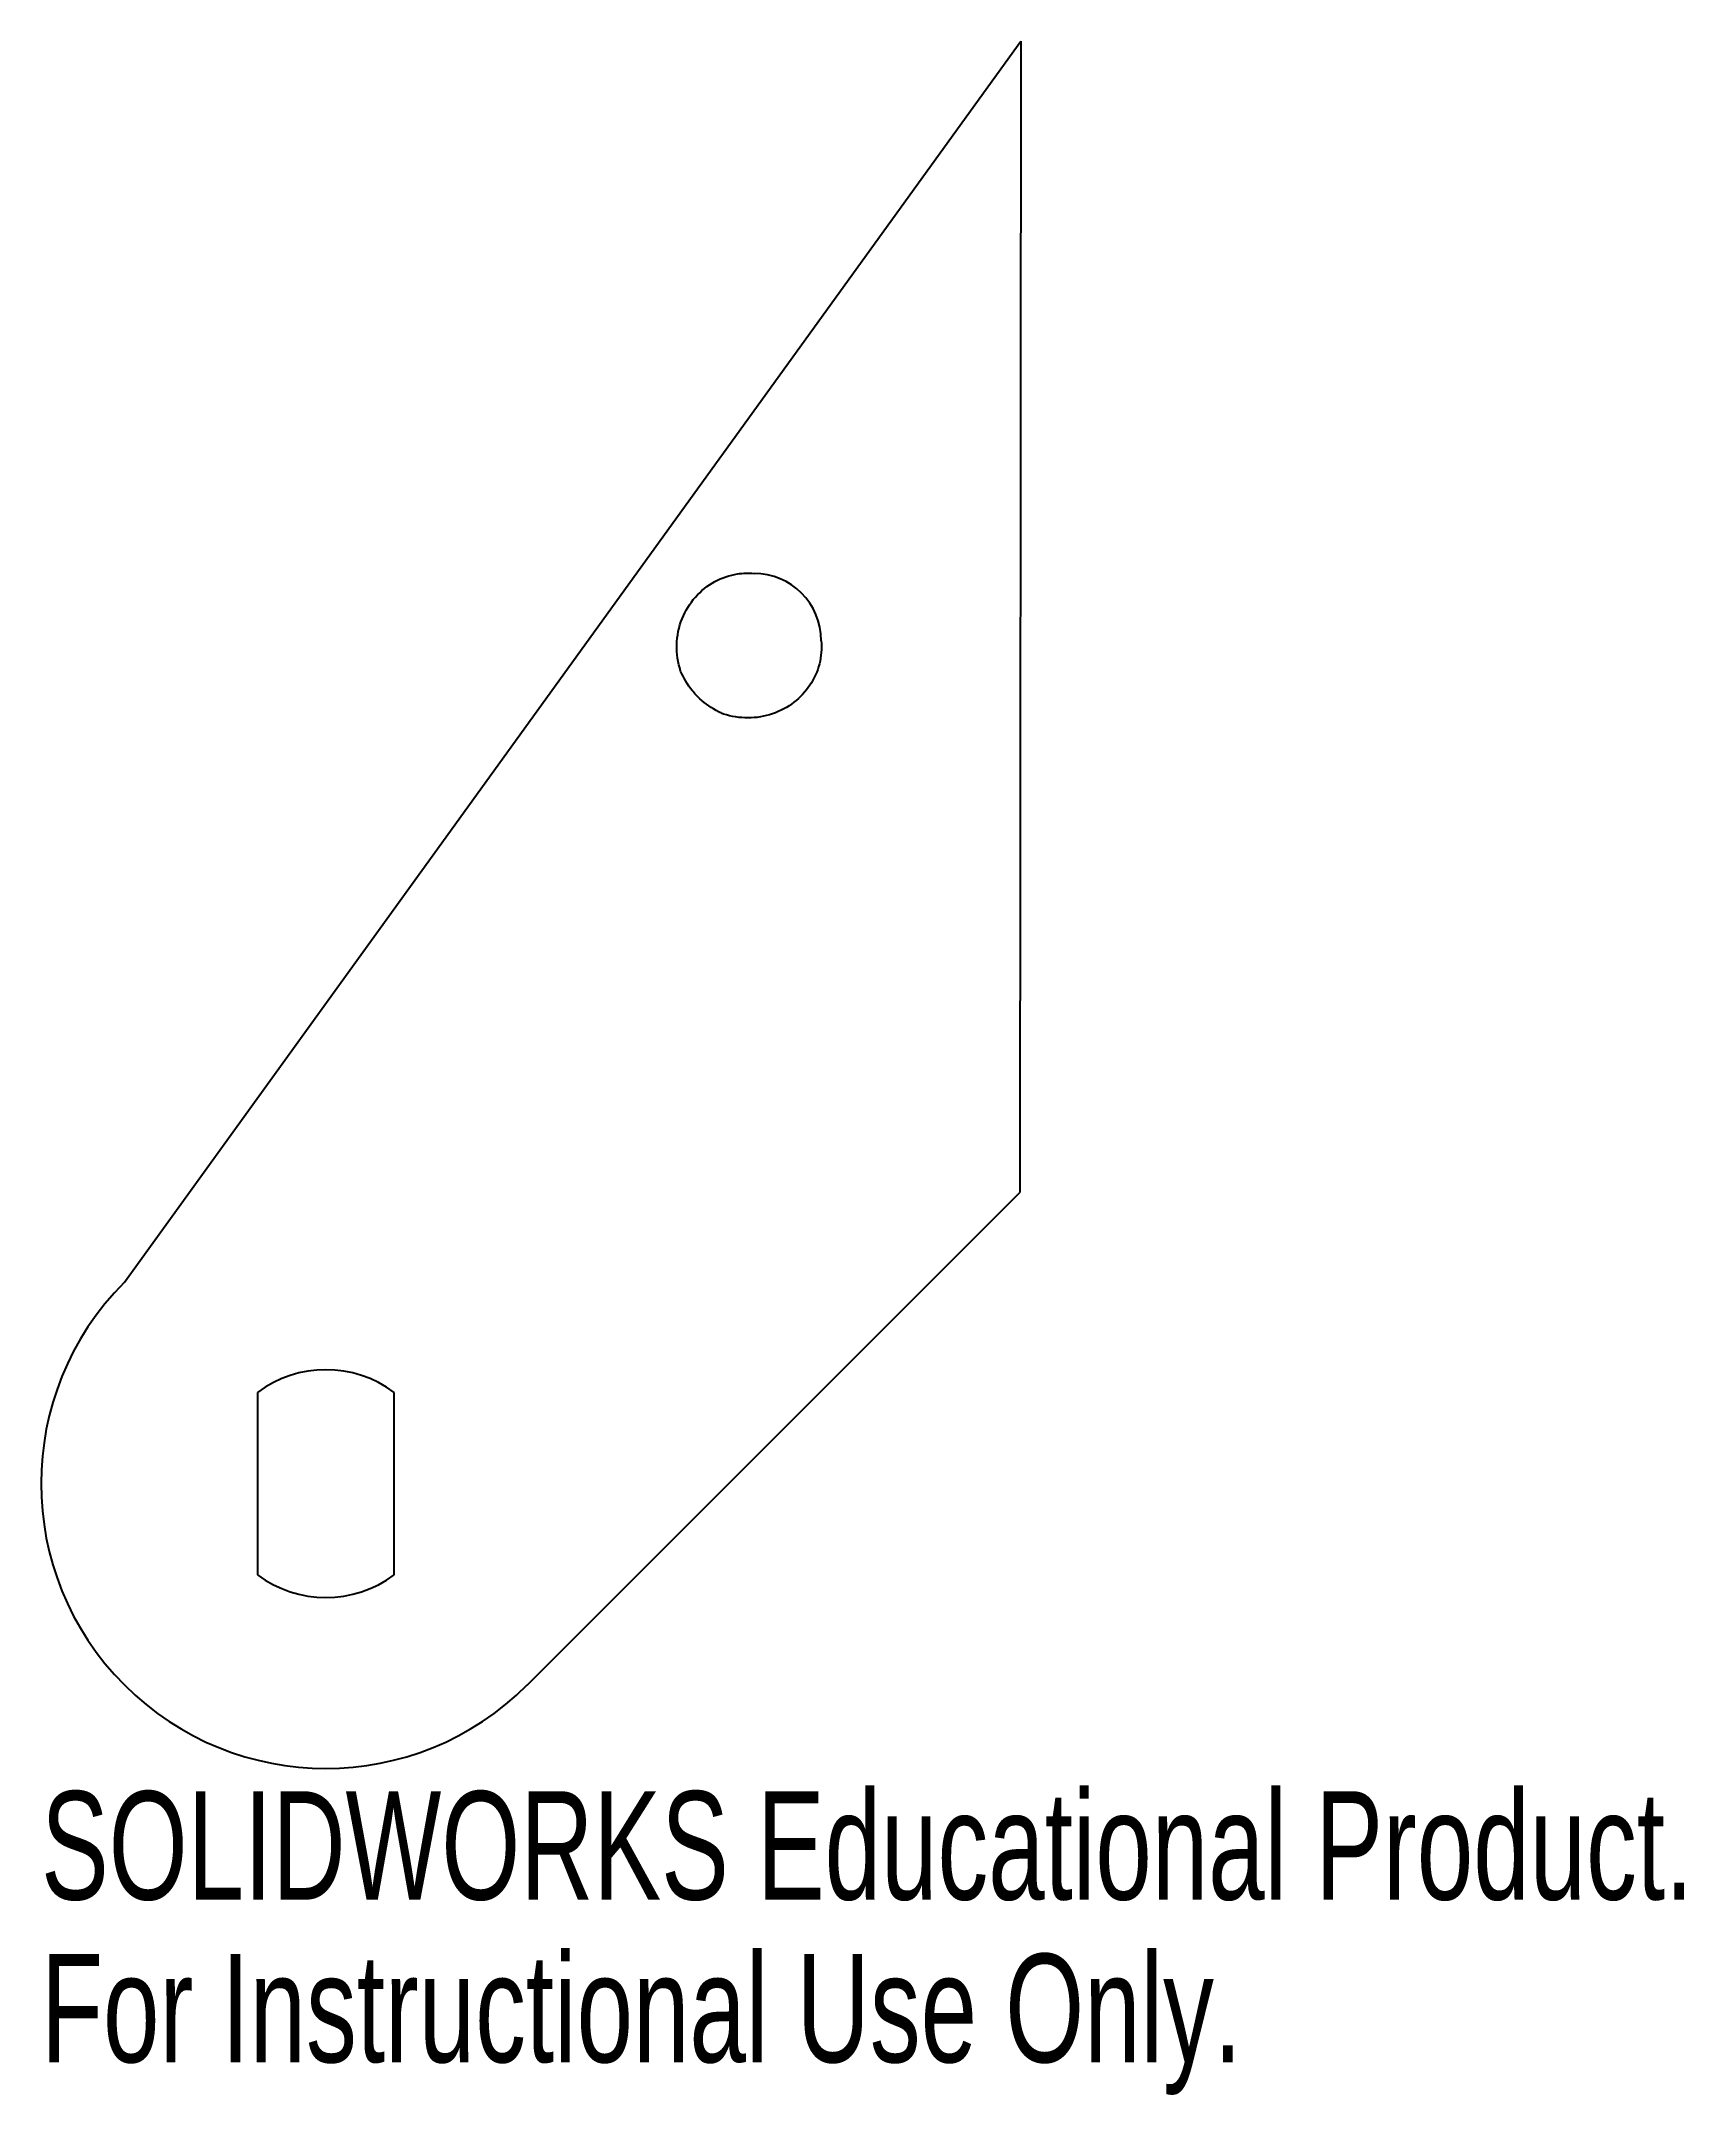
# Model space of a CAD drawing. Header units: inches. Extents: x 1.04 to 3.93, y -1.57 to 2.03.
import ezdxf

# ---------------------------------------------------------------- set-up
doc = ezdxf.new("R2010")
doc.units = ezdxf.units.IN
doc.header["$MEASUREMENT"] = 0
doc.styles.add('SLDTEXTSTYLE0', font='TXT', dxfattribs={"width": 0.7})

msp = doc.modelspace()

# ---------------------------------------------------------------- linework, layer by layer
at = {"color": 7, "linetype": 'Continuous', "lineweight": 25}
for p, q in [((1.1893, -0.1464), (2.7633, 2.0328)), ((2.7633, 2.0328), (2.7614, 0.0114)), ((1.8964, -0.8536), (2.7614, 0.0114)), ((1.4229, -0.34), (1.4229, -0.66)), ((1.6629, -0.66), (1.6629, -0.34))]:
    msp.add_line(p, q, dxfattribs=at)
for centre, radius, start, end in [((2.2947, 0.98), 0.1181, 0, 90), ((1.5429, -0.5), 0.5, 135, 315), ((1.5429, -0.5), 0.2, 53.1301, 126.8699), ((1.5429, -0.5), 0.2, 233.1301, 306.8699)]:
    msp.add_arc(centre, radius, start, end, dxfattribs=at)
for points, knots in [([(2.1659, 0.9266), (2.1611, 0.9414), (2.1588, 0.9573), (2.1592, 0.9728), (2.1595, 0.9884), (2.1627, 1.0042), (2.1685, 1.0186), (2.174, 1.0323), (2.1819, 1.0453), (2.1917, 1.0563), (2.2013, 1.0673), (2.213, 1.0768), (2.2259, 1.0838), (2.2382, 1.0905), (2.252, 1.0951), (2.2659, 1.0972), (2.2754, 1.0986), (2.2851, 1.0989), (2.2947, 1.0981)], [0, 0, 0, 0, 0.001185289, 0.001185289, 0.001185289, 0.002373933, 0.002373933, 0.002373933, 0.003498393, 0.003498393, 0.003498393, 0.00461173, 0.00461173, 0.00461173, 0.005683262, 0.005683262, 0.005683262, 0.006408557, 0.006408557, 0.006408557, 0.006408557]), ([(2.4128, 0.98), (2.414, 0.9664), (2.4128, 0.9524), (2.4094, 0.9392), (2.4061, 0.926), (2.4004, 0.9132), (2.3928, 0.9018), (2.3852, 0.8905), (2.3756, 0.8803), (2.3649, 0.8719), (2.3536, 0.8632), (2.3407, 0.8562), (2.3273, 0.8516), (2.3134, 0.8468), (2.2986, 0.8444), (2.284, 0.8444), (2.2696, 0.8444), (2.255, 0.8468), (2.2413, 0.8512)], [0, 0, 0, 0, 0.001039876, 0.001039876, 0.001039876, 0.002079753, 0.002079753, 0.002079753, 0.003117928, 0.003117928, 0.003117928, 0.004203972, 0.004203972, 0.004203972, 0.005317024, 0.005317024, 0.005317024, 0.006414783, 0.006414783, 0.006414783, 0.006414783]), ([(2.2413, 0.8512), (2.2383, 0.8524), (2.2353, 0.8538), (2.2324, 0.8553), (2.2205, 0.8612), (2.2094, 0.8689), (2.1997, 0.878), (2.1949, 0.8824), (2.1904, 0.8873), (2.1862, 0.8924), (2.1779, 0.9027), (2.171, 0.9144), (2.1659, 0.9266)], [0, 0, 0, 0, 0.000250156, 0.000250156, 0.000250156, 0.001270291, 0.001270291, 0.001270291, 0.001772495, 0.001772495, 0.001772495, 0.002794499, 0.002794499, 0.002794499, 0.002794499])]:
    msp.add_open_spline(points, degree=3, knots=knots, dxfattribs=at)

# ---------------------------------------------------------------- texts
at = {"color": 7, "linetype": 'Continuous', "char_height": 0.1903, "attachment_point": 1, "style": 'SLDTEXTSTYLE0'}
for s, insert in [('SOLIDWORKS Educational Product.', (1.0429, -1.0401)), ('For Instructional Use Only.', (1.0429, -1.3256))]:
    msp.add_mtext(s, dxfattribs=dict(at, insert=insert))

doc.saveas('drawing.dxf')
